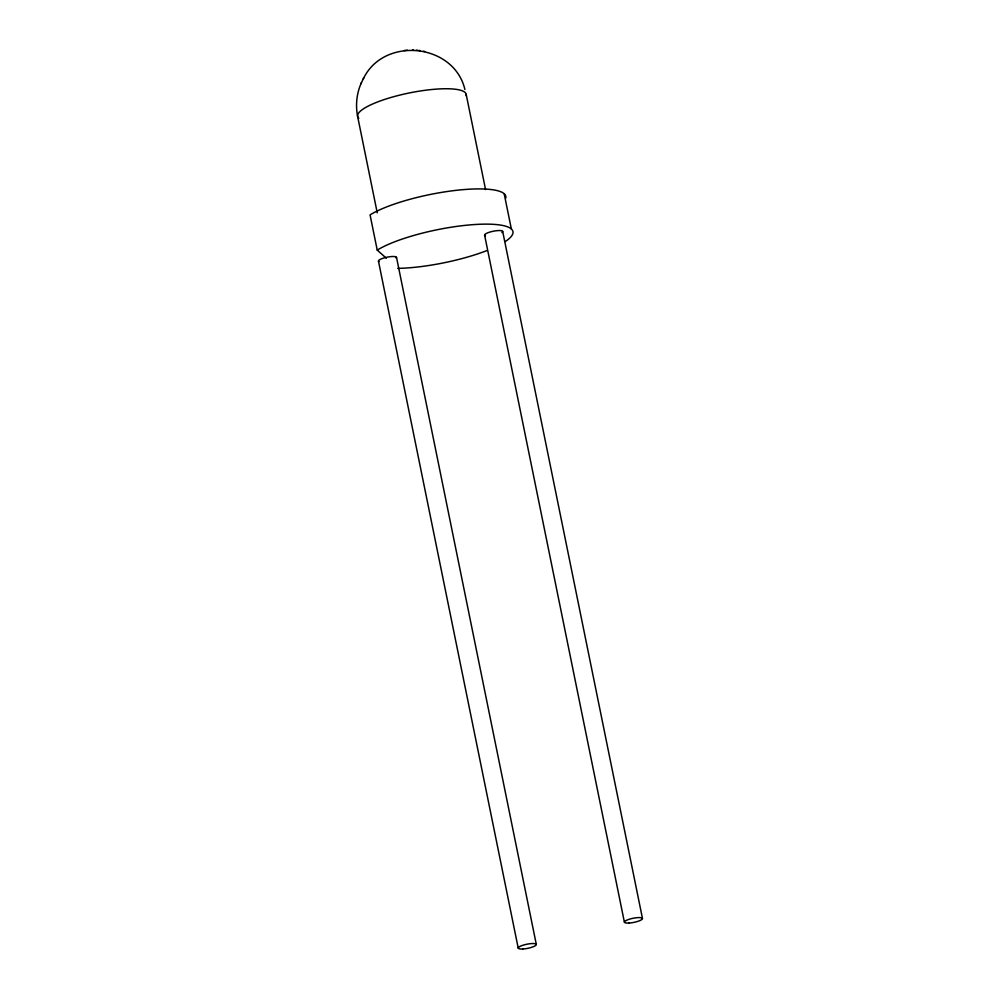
<?xml version="1.0" encoding="UTF-8"?>
<svg xmlns="http://www.w3.org/2000/svg" width="999" height="999" viewBox="0 0 999 999"><rect width="100%" height="100%" fill="white"/><g stroke="black" fill="none" stroke-linecap="round" stroke-linejoin="round"><path stroke-width="1.5" d="M361.451 82.655C356.655 93.057 355.432 104.995 357.58 116.221L377.247 212.849M363.199 79.083C383.291 36.126 453.921 43.007 464.91 89.51M360.876 83.804L363.723 78.022M407.367 50.175L404.233 50.537M412.55 49.962L413.611 50.025M416.383 50.187L417.782 50.275M419.031 50.412L420.104 50.612M423.439 51.211L424.762 51.461M505.719 198.214A73.864 16.871 -11.5 0 0 453.771 190.622A73.864 16.871 -11.5 0 0 370.067 214.885L377.235 250.112L386.351 258.229M504.183 193.744L511.351 228.971M502.684 231.406L642.469 918.443M466.208 94.468L485.564 189.598M484.615 235.19L624.4 922.227M396.516 257.355L536.301 944.392M378.459 261.139L518.231 948.176M358.816 118.319A55.395 12.65 -11.5 0 1 407.754 93.282A55.395 12.65 -11.5 0 1 466.133 95.717M377.235 250.112A73.864 16.871 -11.5 0 1 474.45 224.55A73.864 16.871 -11.5 0 1 505.294 241.546M486.85 250.599A73.864 16.871 -11.5 0 1 397.752 268.381M485.414 235.776A9.228 2.11 -11.5 0 1 493.643 231.156A9.228 2.11 -11.5 0 1 501.898 232.605M379.008 261.638A9.228 2.11 -11.5 0 1 387.15 257.168A9.228 2.11 -11.5 0 1 396.178 258.179M628.92 923.064A9.228 2.11 -11.5 0 0 642.494 918.593A9.228 2.11 -11.5 0 0 628.895 919.355A9.228 2.11 -11.5 0 0 628.92 923.064M522.752 949.013A9.228 2.11 -11.5 0 0 536.326 944.542A9.228 2.11 -11.5 0 0 522.727 945.304A9.228 2.11 -11.5 0 0 522.752 949.013"/></g></svg>
